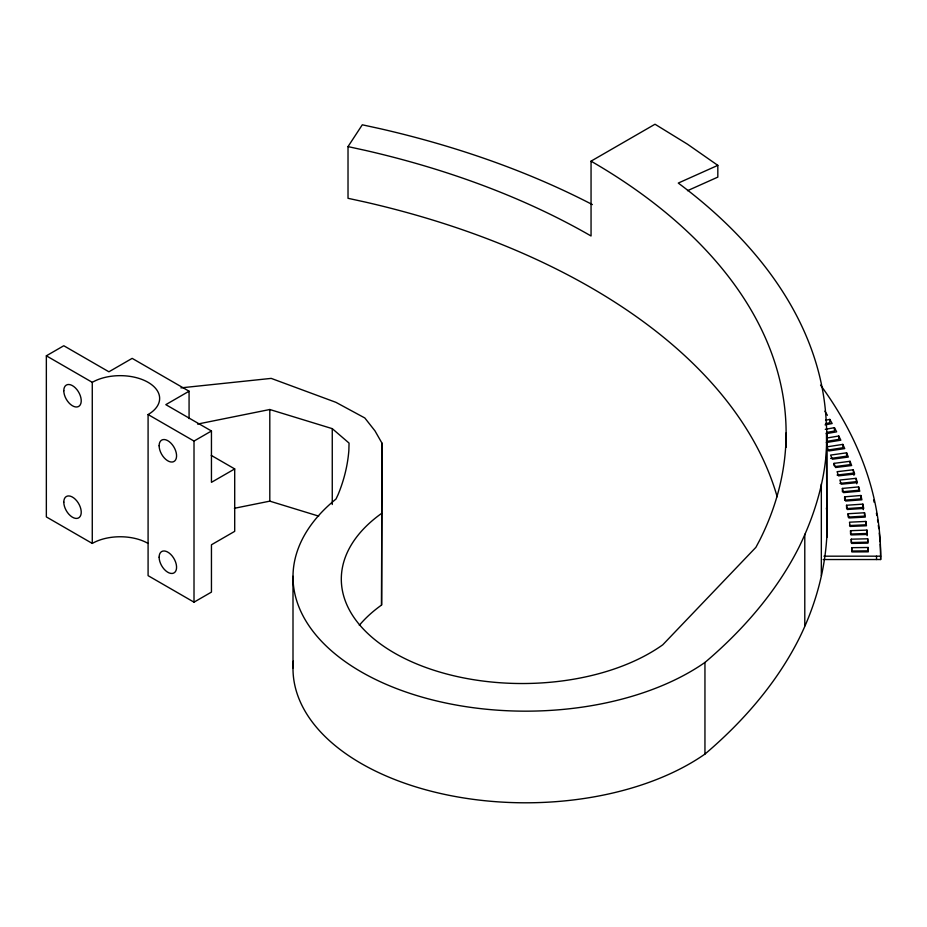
<?xml version="1.0" encoding="UTF-8"?>
<svg xmlns="http://www.w3.org/2000/svg" width="927" height="927" viewBox="0 0 927 927"><rect width="100%" height="100%" fill="white"/><g stroke="black" fill="none" stroke-linecap="round" stroke-linejoin="round"><path stroke-width="1.39" d="M293.349 661.055A232.665 134.322 0 0 0 440.846 793.558A232.665 134.322 0 0 0 704.949 754.08A707.023 408.193 0 0 0 799.132 638.518C818.657 599.166 829.248 555.25 826.849 511.206L826.861 433.013L826.142 420.198A706.316 407.787 0 0 0 678.274 183.071L717.822 165.365L717.822 177.115L687.51 190.684M359.305 625.319A180.869 104.427 0 0 1 381.565 605.041L381.936 443.083L374.995 430.904L364.821 417.973L335.91 402.33L271.194 378.39L180.939 387.868M381.565 605.041L381.936 443.083M826.861 433.013C827.591 472.596 816.351 511.507 799.144 546.895A707.023 408.193 0 0 1 704.949 662.457L704.949 754.08M777.162 496.745A665.922 384.473 0 0 0 365.319 202.074L348.019 198.297L348.019 146.605L362.295 124.797L380.186 128.702A706.316 407.787 0 0 1 592.376 204.589M148.088 543.431A39.467 22.781 0 0 0 92.271 543.431L46.35 516.918L46.35 355.817L63.789 345.748L108.911 371.797L132.155 358.367L189.073 391.217L189.073 418.587M189.073 391.217L165.817 404.647L211.449 430.997L211.449 482.341L234.705 468.923L234.705 531.345L211.449 544.775L211.449 592.098L194.01 602.168L148.088 575.655L148.088 414.543A39.467 22.781 0 0 0 148.088 382.33A39.467 22.781 0 0 0 92.271 382.33L46.35 355.817M348.019 146.605L365.319 150.383A665.922 384.473 0 0 1 591.055 235.991L591.055 161.147L655.007 124.23L687.533 144.23L717.822 165.365M148.088 414.543L194.01 441.067L211.449 430.997M197.567 424.079L269.803 409.514L332.26 428.645L349.05 443.083L348.853 450.522A410.394 236.941 0 0 1 338.054 494.682L336.003 499.039A232.665 134.322 0 0 0 384.045 683.419A232.665 134.322 0 0 0 704.949 662.446M234.392 508.286L269.803 501.148L318.679 516.119M825.563 420.232L829.816 419.41L832.168 423.535L825.053 424.867M825.563 423.581L829.816 422.758L829.816 419.41M825.285 429.328L834.439 427.683L836.652 431.843L826.154 433.662M826.594 432.457L834.439 431.043L834.439 427.683M826.93 437.996L838.784 436.014L840.835 440.198L826.316 442.538M826.93 441.356L838.784 439.375L838.784 436.014M842.828 444.392L826.942 446.849L828.819 450.962L844.74 448.598L842.828 444.392L842.828 447.753L828.263 450.001M846.583 452.816L830.615 455.087L832.342 459.224L848.344 457.046L846.583 452.816L846.583 456.177L830.615 458.448M833.999 463.373L850.036 461.287L851.658 465.528L835.575 467.521L833.999 463.373L833.999 465.609M835.331 466.548L850.036 464.636L850.036 461.287M853.199 469.792L837.093 471.692L838.529 475.864L854.671 474.056L853.199 469.792L853.929 475.273M837.093 475.041L853.199 473.141M856.061 478.332L839.885 480.035L841.183 484.23L857.382 482.608L856.061 478.332L856.722 483.824M839.885 483.396L856.061 481.681M842.4 488.425L858.634 486.895L859.804 491.194L843.547 492.619L842.4 488.425L842.4 491.773L858.634 490.256L858.634 486.895M844.613 496.837L860.893 495.493L861.913 499.804L845.621 501.043L844.613 496.837L844.613 499.074M844.613 500.186L860.893 498.853L860.893 495.493M846.536 505.261L862.863 504.126L863.732 508.448L847.394 509.491L846.536 505.261L846.536 507.509M846.536 508.622L862.863 507.475L863.304 509.641M848.17 513.72L864.532 512.77L865.25 517.092L848.877 517.961L848.17 513.72L848.17 517.081L864.532 516.119L864.532 512.77M865.888 521.426L849.503 522.191L850.059 526.432L866.455 525.771L865.888 521.426L865.888 524.786L849.503 525.551M850.546 530.684L866.954 530.105L867.371 534.45L850.951 534.925L850.546 530.684L850.546 534.033L866.954 533.465L867.162 535.632M851.287 539.178L867.707 538.796L867.973 543.141L851.542 543.431L851.287 539.178L851.287 542.538L867.707 542.156L867.707 538.796M851.728 547.683L868.17 547.486L868.275 551.843L851.843 551.936L851.728 547.683L851.728 551.032L868.17 550.847L868.17 547.486M823.952 556.188L880.65 556.177L880.65 559.526L823.176 559.537M211.263 455.389L234.705 468.923M826.849 511.206L826.409 508.019M824.903 411.182L827.394 415.284M826.884 537.463L826.478 432.573M876.536 556.188L876.536 559.537M866.954 530.105L866.954 533.465M862.863 504.126L862.863 507.475M821.334 484.01L821.334 575.644M804.787 534.219L804.787 625.852M786.108 432.932L786.108 447.324M332.26 428.645L332.26 504.52M293.002 576.293L293.002 667.927M269.803 409.514L269.803 501.148M194.01 441.067L194.01 602.168M92.271 382.33L92.271 543.431M381.565 513.419A180.869 104.427 0 0 0 408.401 660.279A180.869 104.427 0 0 0 662.782 644.786L755.899 547.336L759.665 540.267A665.795 384.392 0 0 0 591.055 161.182M873.628 500.047A760.453 439.039 0 0 1 874.138 502.237M876.397 513.21A760.453 439.039 0 0 1 876.791 515.412M877.521 519.804A760.453 439.039 0 0 1 877.857 522.017M878.332 525.319A760.453 439.039 0 0 1 878.761 528.622M879.259 533.037A760.453 439.039 0 0 1 880.024 541.866M880.175 544.068A760.453 439.039 0 0 1 880.65 559.526M820.546 385.111A760.453 439.039 0 0 1 880.65 556.177M63.789 502.144A12.329 7.115 60 0 0 76.871 518.425A12.329 7.115 60 0 0 76.871 500.986A12.329 7.115 60 0 0 63.789 502.144M63.789 390.719A12.329 7.115 60 0 0 76.871 406.988A12.329 7.115 60 0 0 76.871 389.549A12.329 7.115 60 0 0 63.789 390.719M159.131 557.197A12.329 7.115 60 0 0 172.213 573.465A12.329 7.115 60 0 0 172.213 556.026A12.329 7.115 60 0 0 159.131 557.197M159.131 445.76A12.329 7.115 60 0 0 172.213 462.028A12.329 7.115 60 0 0 172.213 444.589A12.329 7.115 60 0 0 159.131 445.76"/></g></svg>
